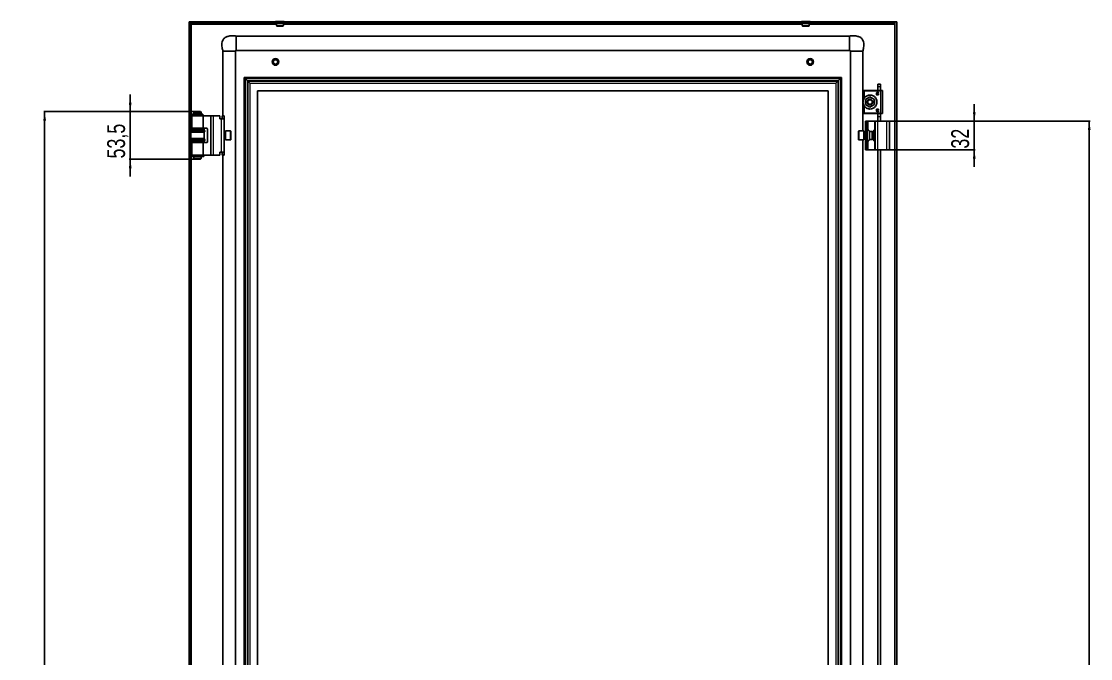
# Model space of a CAD drawing. Header units: millimetres. Extents: x -769 to 1797, y -1657 to 1017.
# Drawn here: x 598 to 1797, y 106 to 821 of the extents above; entities that cross this region are included whole.
import ezdxf

# ---------------------------------------------------------------- set-up
doc = ezdxf.new("R2010")
doc.units = ezdxf.units.MM
doc.layers.add('FORMAT', color=7, linetype='Continuous')
doc.styles.add('SLDTEXTSTYLE0', font='TXT', dxfattribs={"width": 0.75})
doc.dimstyles.new('SLDDIMSTYLE0', dxfattribs={"dimtxt": 20, "dimasz": 10, "dimexe": 0, "dimexo": 0.0625, "dimgap": 5, "dimtad": 2, "dimdec": 1, "dimrnd": 1e-09, "dimzin": 12, "dimdsep": 46, "dimtxsty": 'SLDTEXTSTYLE0', "dimsah": 1, "dimcen": 0.09, "dimadec": 0, "dimazin": 3, "dimtfac": 1, "dimtofl": 0, "dimtmove": 0, "dimatfit": 3, "dimfxl": 0, "dimfrac": 2, "dimtolj": 1, "dimtzin": 12, "dimarcsym": 0})
doc.dimstyles.new('SLDDIMSTYLE1', dxfattribs={"dimtxt": 20, "dimasz": 10, "dimexe": 0, "dimexo": 0.0625, "dimgap": 5, "dimtad": 2, "dimdec": 1, "dimrnd": 1e-09, "dimzin": 12, "dimdsep": 46, "dimtxsty": 'SLDTEXTSTYLE0', "dimsah": 1, "dimcen": 0.09, "dimadec": 0, "dimazin": 3, "dimtfac": 1, "dimtmove": 0, "dimatfit": 0, "dimfxl": 0, "dimfrac": 2, "dimtolj": 1, "dimtzin": 12, "dimarcsym": 0})

# ---------------------------------------------------------------- blocks, each defined once
blk = doc.blocks.new('_D_6')
at = {"layer": 'FORMAT'}
for p, q in [((791.9, 719.7), (622.8, 719.7)), ((623.8, -1233.8), (623.8, 719.7)), ((791.9, -1233.8), (622.8, -1233.8))]:
    blk.add_line(p, q, dxfattribs=at)
for points in [[(623.8, 719.7), (622.3, 709.7), (625.4, 709.7)], [(623.8, -1233.8), (625.4, -1223.8), (622.3, -1223.8)]]:
    blk.add_solid(points, dxfattribs=at)
at = {"layer": 'FORMAT', "insert": (598, -297.6), "char_height": 20, "attachment_point": 1, "rotation": 90, "style": 'SLDTEXTSTYLE0'}
blk.add_mtext('1953,5', dxfattribs=at)
blk = doc.blocks.new('_D_7')
at = {"layer": 'FORMAT'}
for p, q in [((719.8, 719.7), (719.8, 739)), ((791.9, 719.7), (718.8, 719.7)), ((719.8, 719.7), (719.8, 666.2)), ((791.9, 666.2), (718.8, 666.2)), ((719.8, 666.2), (719.8, 647))]:
    blk.add_line(p, q, dxfattribs=at)
for points in [[(719.8, 719.7), (721.4, 729.7), (718.3, 729.7)], [(719.8, 666.2), (718.3, 656.2), (721.4, 656.2)]]:
    blk.add_solid(points, dxfattribs=at)
at = {"layer": 'FORMAT', "insert": (694, 667.1), "char_height": 20, "attachment_point": 1, "rotation": 90, "style": 'SLDTEXTSTYLE0'}
blk.add_mtext('53,5', dxfattribs=at)
blk = doc.blocks.new('_D_8')
at = {"layer": 'FORMAT'}
for p, q in [((1571.8, 709), (1796.8, 709)), ((1795.8, 709), (1795.8, -1223)), ((1571.8, -1223), (1796.8, -1223))]:
    blk.add_line(p, q, dxfattribs=at)
for points in [[(1795.8, 709), (1794.3, 699), (1797.4, 699)], [(1795.8, -1223), (1797.4, -1213), (1794.3, -1213)]]:
    blk.add_solid(points, dxfattribs=at)
at = {"layer": 'FORMAT', "insert": (1770.1, -286.6), "char_height": 20, "attachment_point": 1, "rotation": 90, "style": 'SLDTEXTSTYLE0'}
blk.add_mtext('1932', dxfattribs=at)
blk = doc.blocks.new('_D_9')
at = {"layer": 'FORMAT'}
for p, q in [((1666.8, 709), (1666.8, 728.2)), ((1571.8, 709), (1667.8, 709)), ((1666.8, 709), (1666.8, 677)), ((1571.8, 677), (1667.8, 677)), ((1666.8, 677), (1666.8, 657.8))]:
    blk.add_line(p, q, dxfattribs=at)
for points in [[(1666.8, 709), (1668.4, 719), (1665.3, 719)], [(1666.8, 677), (1665.3, 667), (1668.4, 667)]]:
    blk.add_solid(points, dxfattribs=at)
at = {"layer": 'FORMAT', "insert": (1641, 678.2), "char_height": 20, "attachment_point": 1, "rotation": 90, "style": 'SLDTEXTSTYLE0'}
blk.add_mtext('32', dxfattribs=at)

msp = doc.modelspace()

# ---------------------------------------------------------------- linework, layer by layer
at = {"color": 7, "linetype": 'Continuous', "lineweight": 25}
for p, q in [((785.82, 820.49), (785.82, -1334.51)), ((785.82, 820.49), (787.82, 820.49)), ((787.82, 820.49), (787.82, -1334.51)), ((788.12, 818.49), (788.12, 820.49)), ((1577.52, 820.49), (788.12, 820.49)), ((1577.52, 818.49), (788.12, 818.49)), ((788.42, 817.89), (788.22, 818.49)), ((887.82, 815.88), (884.23, 815.88)), ((891.41, 815.88), (887.82, 815.88)), ((1481.41, 815.88), (1474.23, 815.88)), ((1577.43, 818.49), (1577.22, 817.89)), ((1577.52, 818.49), (1577.52, 820.49)), ((1579.82, 820.49), (1577.82, 820.49)), ((1577.82, -1334.51), (1577.82, 820.49)), ((1579.82, -1334.51), (1579.82, 820.49)), ((838.82, 804.49), (838.82, 788.66)), ((838.82, 804.49), (1526.82, 804.49)), ((884.72, 815.49), (890.92, 815.49)), ((1474.72, 815.49), (1480.92, 815.49)), ((823.82, 787.49), (824.8, 787.49)), ((823.82, 787.49), (823.82, 714.99)), ((824.8, 787.49), (827.25, 787.49)), ((827.25, 787.49), (830.82, 787.49)), ((830.82, 787.49), (834.39, 787.49)), ((837.82, 787.49), (837.82, -1301.51)), ((838.82, 788.49), (1526.82, 788.49)), ((1527.82, 787.49), (1527.82, -1301.51)), ((1541.82, 787.49), (1541.82, 743.17)), ((847.82, 757.99), (847.82, -1272.01)), ((847.82, 757.99), (848.82, 756.99)), ((847.82, 757.99), (1517.82, 757.99)), ((848.92, 756.89), (851.23, 754.59)), ((1514.41, 754.59), (1516.72, 756.89)), ((1516.82, 756.99), (1517.82, 757.99)), ((1517.82, 757.99), (1517.82, -1272.01)), ((851.23, 754.59), (851.92, 753.89)), ((851.92, 753.89), (854.23, 751.59)), ((1511.41, 751.59), (1513.72, 753.89)), ((1513.72, 753.89), (1514.41, 754.59)), ((1558.52, 750.69), (1561.52, 750.69)), ((1558.52, 747.69), (1558.52, 750.69)), ((1558.52, 747.69), (1558.52, 743.49)), ((1561.52, 750.69), (1561.52, 747.69)), ((1561.52, 747.69), (1561.52, 743.49)), ((862.82, 742.99), (1502.82, 742.99)), ((862.82, 742.99), (862.82, -1257.01)), ((1502.82, 742.99), (1502.82, -1257.01)), ((1541.82, 742.99), (1541.82, 717.99)), ((1542.65, 733.62), (1544.16, 735.88)), ((1561.82, 743.49), (1543.82, 743.49)), ((1549.82, 736.21), (1544.87, 733.35)), ((1544.87, 733.35), (1544.87, 731.49)), ((1554.77, 733.35), (1549.82, 736.21)), ((1554.77, 731.49), (1554.77, 733.35)), ((1557.26, 740.45), (1557.26, 738.59)), ((1557.72, 738.59), (1557.72, 738.87)), ((1557.79, 740.2), (1557.79, 740.42)), ((1558.17, 740.2), (1557.79, 740.2)), ((1557.79, 739.85), (1558.22, 739.85)), ((1557.79, 739.26), (1557.79, 739.85)), ((1562.42, 743.49), (1562.17, 743.49)), ((1563.82, 717.99), (1563.82, 742.99)), ((1544.16, 725.11), (1542.65, 727.37)), ((1544.87, 731.49), (1546.83, 731.49)), ((1544.87, 729.49), (1544.87, 731.49)), ((1544.87, 729.49), (1544.87, 727.64)), ((1544.87, 729.49), (1546.83, 729.49)), ((1544.87, 727.64), (1549.82, 724.78)), ((1547.53, 731.49), (1546.83, 731.49)), ((1546.83, 729.49), (1547.53, 729.49)), ((1549.82, 724.78), (1554.77, 727.64)), ((1552.81, 731.49), (1552.11, 731.49)), ((1552.11, 729.49), (1552.81, 729.49)), ((1552.81, 731.49), (1554.77, 731.49)), ((1552.81, 729.49), (1554.77, 729.49)), ((1554.77, 731.49), (1554.77, 729.49)), ((1554.77, 727.64), (1554.77, 729.49)), ((1557.26, 720.54), (1557.26, 722.4)), ((1557.72, 722.4), (1557.72, 722.12)), ((1557.79, 721.14), (1557.79, 721.73)), ((1558.22, 721.14), (1557.79, 721.14)), ((1558.17, 720.79), (1557.79, 720.79)), ((1557.79, 720.79), (1557.79, 720.57)), ((788.17, 716.69), (788.17, 715.79)), ((788.17, 716.69), (801.06, 716.69)), ((788.17, 715.79), (801.06, 715.79)), ((788.87, 714.99), (788.87, 700.99)), ((788.87, 714.99), (801.77, 714.99)), ((791.9, 719.74), (791.32, 718.74)), ((791.32, 718.74), (791.32, 716.74)), ((799.32, 718.74), (791.32, 718.74)), ((796.08, 716.74), (791.32, 716.74)), ((791.32, 715.74), (791.32, 714.99)), ((796.08, 715.74), (791.32, 715.74)), ((791.82, 716.74), (791.82, 716.69)), ((791.82, 715.79), (791.82, 715.74)), ((791.9, 719.74), (798.74, 719.74)), ((799.32, 716.74), (796.08, 716.74)), ((799.32, 715.74), (796.08, 715.74)), ((799.32, 718.74), (798.74, 719.74)), ((798.82, 716.69), (798.82, 716.74)), ((798.82, 715.74), (798.82, 715.79)), ((799.32, 716.74), (799.32, 718.74)), ((799.32, 714.99), (799.32, 715.74)), ((801.06, 716.69), (801.15, 716.69)), ((801.06, 715.79), (801.15, 715.79)), ((801.15, 715.79), (801.15, 716.69)), ((801.15, 716.69), (801.36, 716.69)), ((801.15, 715.79), (801.36, 715.79)), ((801.36, 715.79), (801.36, 716.69)), ((801.77, 700.99), (801.77, 714.99)), ((809.87, 714.99), (801.77, 714.99)), ((810.37, 714.99), (809.87, 714.99)), ((810.37, 714.99), (813.37, 714.99)), ((810.37, 670.99), (810.37, 714.99)), ((820.37, 714.99), (813.37, 714.99)), ((820.37, 714.99), (820.37, 711.69)), ((820.37, 711.69), (822.37, 711.69)), ((822.37, 711.69), (825.37, 711.69)), ((822.87, 714.99), (825.37, 714.99)), ((822.87, 714.49), (822.87, 714.99)), ((822.87, 714.49), (822.87, 712.49)), ((822.87, 711.99), (822.87, 712.49)), ((825.37, 711.99), (822.87, 711.99)), ((822.87, 711.99), (822.87, 711.69)), ((825.37, 714.99), (825.37, 714.49)), ((825.37, 714.49), (825.37, 712.49)), ((825.37, 712.49), (825.37, 711.99)), ((825.37, 711.69), (825.37, 711.99)), ((825.37, 674.29), (825.37, 711.69)), ((1541.82, 717.82), (1541.82, 697.99)), ((1543.82, 717.49), (1561.82, 717.49)), ((1544.82, 708.99), (1546.82, 708.99)), ((1544.82, 707.99), (1544.82, 708.99)), ((1544.82, 706.99), (1544.82, 707.99)), ((1546.82, 708.99), (1546.82, 707.99)), ((1547.82, 708.99), (1546.82, 708.99)), ((1546.82, 706.99), (1546.82, 707.99)), ((1547.82, 708.99), (1554.82, 708.99)), ((1555.82, 708.99), (1554.82, 708.99)), ((1555.82, 708.99), (1558.82, 708.99)), ((1555.82, 676.99), (1555.82, 708.99)), ((1558.52, 717.58), (1558.52, 714.19)), ((1558.52, 714.19), (1558.52, 708.99)), ((1568.82, 708.99), (1558.82, 708.99)), ((1561.52, 717.58), (1561.52, 714.19)), ((1561.52, 714.19), (1561.52, 708.99)), ((1562.17, 717.49), (1562.42, 717.49)), ((1568.82, 708.99), (1571.82, 708.99)), ((1571.82, 676.99), (1571.82, 708.99)), ((787.82, 699.99), (802.82, 699.99)), ((802.82, 699.39), (787.82, 699.39)), ((802.82, 696.59), (787.82, 696.59)), ((801.77, 700.99), (788.87, 700.99)), ((791.32, 700.99), (791.32, 699.99)), ((799.32, 699.99), (799.32, 700.99)), ((801.77, 700.99), (805.87, 700.99)), ((802.82, 699.39), (802.82, 699.99)), ((803.52, 698.71), (802.82, 699.39)), ((802.82, 696.59), (803.52, 697.28)), ((802.82, 689.39), (802.82, 696.59)), ((806.37, 700.49), (806.37, 685.49)), ((826.62, 695.99), (825.37, 695.99)), ((832.27, 697.99), (826.87, 697.99)), ((826.87, 697.99), (826.87, 687.99)), ((832.87, 697.39), (832.87, 688.59)), ((1536.82, 690.74), (1536.82, 697.39)), ((1542.82, 697.99), (1537.42, 697.99)), ((1542.82, 690.44), (1542.82, 697.99)), ((1544.32, 695.99), (1543.07, 695.99)), ((1544.82, 697.99), (1544.32, 697.99)), ((1544.32, 697.99), (1544.32, 696.78)), ((1544.32, 696.78), (1544.32, 687.99)), ((1544.82, 705.99), (1544.82, 706.99)), ((1546.82, 705.99), (1544.82, 705.99)), ((1544.82, 705.99), (1544.82, 705.49)), ((1546.82, 705.49), (1544.82, 705.49)), ((1544.82, 705.49), (1544.82, 680.49)), ((1546.82, 706.99), (1546.82, 705.99)), ((1546.82, 705.99), (1546.82, 705.49)), ((1546.82, 705.49), (1546.82, 680.49)), ((1546.82, 698.99), (1547.82, 698.99)), ((1548.52, 698.99), (1547.82, 698.99)), ((1548.52, 698.99), (1548.52, 698.54)), ((1552.45, 697.49), (1549.32, 697.49)), ((1549.32, 688.49), (1549.32, 697.49)), ((1553.32, 696.99), (1552.45, 697.49)), ((1552.45, 688.49), (1552.45, 697.49)), ((1553.32, 688.99), (1553.32, 696.99)), ((1554.12, 686.99), (1554.12, 698.99)), ((1554.82, 698.99), (1554.12, 698.99)), ((1554.82, 698.99), (1555.82, 698.99)), ((802.82, 689.39), (787.82, 689.39)), ((802.82, 686.59), (787.82, 686.59)), ((787.82, 685.99), (802.82, 685.99)), ((788.87, 684.99), (788.87, 670.99)), ((788.87, 684.99), (801.77, 684.99)), ((791.32, 685.99), (791.32, 684.99)), ((799.32, 684.99), (799.32, 685.99)), ((801.77, 670.99), (801.77, 684.99)), ((805.87, 684.99), (801.77, 684.99)), ((803.52, 688.71), (802.82, 689.39)), ((802.82, 686.59), (803.52, 687.28)), ((802.82, 685.99), (802.82, 686.59)), ((825.37, 689.99), (826.62, 689.99)), ((826.87, 687.99), (832.27, 687.99)), ((1536.82, 688.59), (1536.82, 690.74)), ((1537.42, 687.99), (1542.82, 687.99)), ((1541.82, 687.99), (1541.82, 68.17)), ((1542.82, 687.99), (1542.82, 690.44)), ((1543.07, 689.99), (1544.32, 689.99)), ((1544.32, 687.99), (1544.82, 687.99)), ((1547.82, 686.99), (1546.82, 686.99)), ((1547.82, 686.99), (1548.52, 686.99)), ((1548.52, 687.44), (1548.52, 686.99)), ((1549.32, 688.49), (1552.45, 688.49)), ((1552.45, 688.49), (1553.32, 688.99)), ((1554.12, 686.99), (1554.82, 686.99)), ((1555.82, 686.99), (1554.82, 686.99)), ((820.37, 674.29), (822.37, 674.29)), ((820.37, 674.29), (820.37, 670.99)), ((825.37, 674.29), (822.37, 674.29)), ((822.87, 674.29), (822.87, 673.99)), ((822.87, 673.99), (825.37, 673.99)), ((822.87, 673.49), (822.87, 673.99)), ((822.87, 673.49), (822.87, 671.49)), ((825.37, 673.99), (825.37, 674.29)), ((825.37, 673.99), (825.37, 673.49)), ((825.37, 673.49), (825.37, 671.49)), ((1546.82, 680.49), (1544.82, 680.49)), ((1544.82, 680.49), (1544.82, 679.99)), ((1544.82, 678.99), (1544.82, 679.99)), ((1544.82, 679.99), (1546.82, 679.99)), ((1544.82, 677.99), (1544.82, 678.99)), ((1544.82, 676.99), (1544.82, 677.99)), ((1546.82, 676.99), (1544.82, 676.99)), ((1546.82, 680.49), (1546.82, 679.99)), ((1546.82, 679.99), (1546.82, 678.99)), ((1546.82, 677.99), (1546.82, 678.99)), ((1546.82, 677.99), (1546.82, 676.99)), ((1546.82, 676.99), (1547.82, 676.99)), ((1554.82, 676.99), (1547.82, 676.99)), ((1554.82, 676.99), (1555.82, 676.99)), ((1558.82, 676.99), (1555.82, 676.99)), ((1558.52, 676.99), (1558.52, 68.49)), ((1558.82, 676.99), (1568.82, 676.99)), ((1561.52, 676.99), (1561.52, 68.49)), ((1571.82, 676.99), (1568.82, 676.99)), ((788.17, 670.19), (788.17, 669.29)), ((788.17, 670.19), (802.47, 670.19)), ((788.17, 669.29), (802.47, 669.29)), ((801.77, 670.99), (788.87, 670.99)), ((791.32, 670.99), (791.32, 670.24)), ((796.08, 670.24), (791.32, 670.24)), ((791.32, 669.24), (791.32, 667.24)), ((796.08, 669.24), (791.32, 669.24)), ((791.32, 667.24), (791.9, 666.24)), ((791.32, 667.24), (796.08, 667.24)), ((791.82, 670.24), (791.82, 670.19)), ((791.82, 669.29), (791.82, 669.24)), ((795.97, 666.24), (791.9, 666.24)), ((798.74, 666.24), (795.97, 666.24)), ((799.32, 670.24), (796.08, 670.24)), ((799.32, 669.24), (796.08, 669.24)), ((796.08, 667.24), (799.32, 667.24)), ((798.74, 666.24), (799.32, 667.24)), ((798.82, 670.19), (798.82, 670.24)), ((798.82, 669.24), (798.82, 669.29)), ((799.32, 670.24), (799.32, 670.99)), ((799.32, 667.24), (799.32, 669.24)), ((801.77, 670.99), (809.87, 670.99)), ((802.47, 669.29), (802.47, 670.19)), ((809.87, 670.99), (810.37, 670.99)), ((813.37, 670.99), (810.37, 670.99)), ((813.37, 670.99), (820.37, 670.99)), ((822.87, 670.99), (822.87, 671.49)), ((825.37, 670.99), (822.87, 670.99)), ((823.82, 670.99), (823.82, 39.99)), ((825.37, 671.49), (825.37, 670.99))]:
    msp.add_line(p, q, dxfattribs=at)
at = {"color": 8, "linetype": 'Continuous', "lineweight": 18}
for p, q in [((788.42, 716.69), (788.42, 817.89)), ((788.42, 817.89), (883.78, 817.89)), ((887.82, 820.62), (882.96, 820.62)), ((887.82, 820.74), (883.07, 820.74)), ((892.57, 820.74), (887.82, 820.74)), ((892.68, 820.62), (887.82, 820.62)), ((891.87, 817.89), (1473.78, 817.89)), ((1482.68, 820.62), (1472.96, 820.62)), ((1482.57, 820.74), (1473.07, 820.74)), ((1481.87, 817.89), (1577.22, 817.89)), ((1577.22, 817.89), (1577.22, -1331.91)), ((848.82, 756.99), (848.82, -1271.01)), ((848.82, 756.99), (1516.82, 756.99)), ((848.92, 756.89), (848.92, -1270.91)), ((848.92, 756.89), (1516.72, 756.89)), ((1516.72, 756.89), (1516.72, -1270.91)), ((1516.82, 756.99), (1516.82, -1271.01)), ((851.23, 754.59), (851.23, -1268.6)), ((851.23, 754.59), (1514.41, 754.59)), ((851.92, 753.89), (851.92, -1267.91)), ((851.92, 753.89), (1513.72, 753.89)), ((854.23, 751.59), (854.23, -1265.6)), ((854.23, 751.59), (1511.41, 751.59)), ((1511.41, 751.59), (1511.41, -1265.6)), ((1513.72, 753.89), (1513.72, -1267.91)), ((1514.41, 754.59), (1514.41, -1268.6)), ((1561.52, 747.69), (1558.52, 747.69)), ((1543.82, 735.56), (1543.82, 742.99)), ((1543.82, 742.99), (1561.82, 742.99)), ((1561.82, 742.99), (1561.82, 717.99)), ((1543.82, 717.99), (1543.82, 725.43)), ((1549.82, 727.99), (1549.82, 727.34)), ((788.42, 699.99), (788.42, 715.79)), ((801.06, 716.69), (801.06, 715.79)), ((809.87, 714.99), (809.87, 670.99)), ((813.37, 670.99), (813.37, 714.99)), ((822.37, 674.29), (822.37, 711.69)), ((825.37, 714.49), (822.87, 714.49)), ((822.87, 712.49), (825.37, 712.49)), ((1561.82, 717.99), (1543.82, 717.99)), ((1546.82, 707.99), (1544.82, 707.99)), ((1547.82, 698.99), (1547.82, 708.99)), ((1554.82, 708.99), (1554.82, 698.99)), ((1558.52, 714.19), (1561.52, 714.19)), ((1558.82, 676.99), (1558.82, 708.99)), ((1568.82, 676.99), (1568.82, 708.99)), ((803.52, 698.71), (787.82, 698.71)), ((803.52, 697.28), (787.82, 697.28)), ((826.62, 695.58), (826.62, 695.99)), ((832.27, 687.99), (832.27, 697.99)), ((1537.42, 697.99), (1537.42, 690.44)), ((1543.07, 695.99), (1543.07, 689.99)), ((1544.82, 706.99), (1546.82, 706.99)), ((803.52, 688.71), (787.82, 688.71)), ((803.52, 687.28), (787.82, 687.28)), ((788.42, 670.19), (788.42, 685.99)), ((826.62, 689.99), (826.62, 695.58)), ((1537.42, 690.44), (1537.42, 687.99)), ((1547.82, 676.99), (1547.82, 686.99)), ((1554.82, 686.99), (1554.82, 676.99)), ((825.37, 673.49), (822.87, 673.49)), ((1546.82, 678.99), (1544.82, 678.99)), ((1544.82, 677.99), (1546.82, 677.99)), ((788.42, 41.69), (788.42, 669.29)), ((822.87, 671.49), (825.37, 671.49))]:
    msp.add_line(p, q, dxfattribs=at)
at = {"color": 7, "linetype": 'Continuous', "lineweight": 25}
for centre, radius in [((882.82, 775.49), 3.75), ((882.82, 775.49), 3), ((882.82, 775.49), 2.5), ((1482.82, 775.49), 3.75), ((1482.82, 775.49), 3), ((1482.82, 775.49), 2.5)]:
    msp.add_circle(centre, radius, dxfattribs=at)
for centre, radius, start, end in [((883.09, 820.62), 0.126, 96.02558, 180), ((908.73, 820.56), 25.77, 179.86102, 180.13898), ((887.82, 775.74), 45.25, 90.0016, 96.02558), ((889.94, 818.23), 6.18, 177.53422, 202.36543), ((884.72, 815.99), 0.5, 193.38346, 270), ((887.82, 775.74), 45.25, 83.97442, 89.9984), ((890.92, 815.99), 0.5, 270, 346.61654), ((885.7, 818.23), 6.18, 337.63457, 2.46578), ((892.56, 820.62), 0.126, 0, 83.97442), ((866.92, 820.56), 25.77, 359.86102, 0.13898), ((1473.09, 820.62), 0.126, 96.02558, 180), ((1498.73, 820.56), 25.77, 179.86102, 180.13898), ((1477.82, 775.74), 45.25, 90.0016, 96.02558), ((1479.94, 818.23), 6.18, 177.53422, 202.36543), ((1474.72, 815.99), 0.5, 193.38346, 270), ((1477.82, 775.74), 45.25, 83.97442, 89.9984), ((1480.92, 815.99), 0.5, 270, 346.61654), ((1475.7, 818.23), 6.18, 337.63457, 2.46578), ((1482.56, 820.62), 0.126, 0, 83.97442), ((1456.92, 820.56), 25.77, 359.86102, 0.13898), ((802.82, 697.99), 1, 314.427, 45.573), ((805.87, 700.49), 0.5, 0, 90), ((826.62, 696.24), 0.25, 270, 0), ((832.27, 697.39), 0.6, 360, 90), ((1537.42, 697.39), 0.6, 90, 180), ((1543.07, 696.24), 0.25, 180, 270), ((802.82, 687.99), 1, 314.427, 45.573), ((805.87, 685.49), 0.5, 270, 0), ((826.62, 689.74), 0.25, 360, 90), ((832.27, 688.59), 0.6, 270, 0), ((1537.42, 688.59), 0.6, 180, 270), ((1543.07, 689.74), 0.25, 90, 180)]:
    msp.add_arc(centre, radius, start, end, dxfattribs=at)
for points, knots in [([(788.12, 818.79), (788.09, 818.87), (787.98, 819.19), (787.86, 819.76), (787.83, 820.25), (787.82, 820.49)], [0, 0, 0, 0, 0.14174233, 0.5662026, 1, 1, 1, 1]), ([(788.12, 818.49), (788.17, 818.49), (788.22, 818.43), (788.32, 818.21), (788.37, 818.05), (788.42, 817.89)], [0, 0, 0, 0, 0.5, 0.5, 1, 1, 1, 1]), ([(1577.22, 817.89), (1577.27, 818.05), (1577.32, 818.21), (1577.42, 818.43), (1577.47, 818.49), (1577.52, 818.49)], [0, 0, 0, 0, 0.5, 0.5, 1, 1, 1, 1]), ([(1577.82, 820.49), (1577.8, 820.11), (1577.76, 819.54), (1577.58, 818.97), (1577.52, 818.78)], [0, 0, 0, 0, 0.662931, 1, 1, 1, 1]), ([(838.82, 804.49), (837.09, 804.66), (833.95, 804.96), (829.63, 804.45), (826.19, 803.02), (823.98, 800.71), (822.9, 797.94), (822.58, 794.89), (822.87, 791.33), (823.49, 788.84), (823.82, 787.49)], [0, 0, 0, 0, 0.1767131, 0.3209108, 0.4403077, 0.5483696, 0.6373998, 0.7388783, 0.8585434, 1, 1, 1, 1]), ([(1526.82, 804.49), (1528.55, 804.66), (1531.69, 804.96), (1536.01, 804.45), (1539.45, 803.02), (1541.66, 800.71), (1542.75, 797.94), (1543.07, 794.89), (1542.77, 791.33), (1542.15, 788.84), (1541.82, 787.49)], [0, 0, 0, 0, 0.1767131, 0.3209108, 0.4403077, 0.5483696, 0.6373998, 0.7388783, 0.8585434, 1, 1, 1, 1]), ([(1526.82, 804.49), (1526.82, 804.46), (1526.82, 804.4), (1526.82, 803.76), (1526.82, 802.29), (1526.82, 800.1), (1526.82, 798.1), (1526.82, 796.49), (1526.82, 794.89), (1526.82, 792.88), (1526.82, 790.71), (1526.82, 789.19), (1526.82, 788.79), (1526.82, 788.66)], [0, 0, 0, 0, 0.0691652, 0.1363002, 0.2672913, 0.3982825, 0.4654174, 0.5345826, 0.6037478, 0.6708828, 0.8018739, 0.9328651, 1, 1, 1, 1]), ([(837.71, 787.49), (837.68, 787.49), (837.59, 787.49), (837.14, 787.49), (836.84, 787.49)], [0, 0, 0, 0, 0.3567269, 1, 1, 1, 1]), ([(837.78, 787.49), (837.8, 787.63), (837.83, 787.87), (837.96, 788.07), (838.08, 788.16), (838.13, 788.27), (838.15, 788.34), (838.17, 788.39), (838.18, 788.43), (838.2, 788.47), (838.23, 788.51), (838.29, 788.57), (838.41, 788.63), (838.6, 788.66), (838.74, 788.66), (838.82, 788.66)], [0, 0, 0, 0, 0.2334106, 0.4185463, 0.5493508, 0.5950261, 0.6313287, 0.6471113, 0.6619944, 0.6766392, 0.6917419, 0.7255626, 0.7667935, 0.8726273, 1, 1, 1, 1]), ([(837.82, 787.49), (837.97, 787.72), (838.24, 788.12), (838.64, 788.38), (838.82, 788.49)], [0, 0, 0, 0, 0.5615605, 1, 1, 1, 1]), ([(1526.82, 788.66), (1526.92, 788.64), (1527.06, 788.62), (1527.22, 788.56), (1527.3, 788.5), (1527.36, 788.43), (1527.4, 788.36), (1527.43, 788.29), (1527.49, 788.12), (1527.66, 788.03), (1527.81, 787.81), (1527.84, 787.6), (1527.86, 787.49)], [0, 0, 0, 0, 0.146823, 0.2020406, 0.2476428, 0.2869104, 0.3235688, 0.360785, 0.4008303, 0.6285129, 0.7943203, 1, 1, 1, 1]), ([(1527.82, 787.49), (1527.67, 787.72), (1527.4, 788.12), (1527, 788.38), (1526.82, 788.49)], [0, 0, 0, 0, 0.5615605, 1, 1, 1, 1]), ([(1527.94, 787.49), (1527.96, 787.49), (1528.05, 787.49), (1528.5, 787.49), (1528.8, 787.49)], [0, 0, 0, 0, 0.3508613, 1, 1, 1, 1]), ([(1543.82, 725.43), (1543.53, 725.81), (1542.96, 726.56), (1542.41, 727.81), (1542.06, 729.09), (1541.93, 730.49), (1542.06, 731.9), (1542.41, 733.18), (1542.97, 734.43), (1543.54, 735.18), (1543.82, 735.56)], [0, 0, 0, 0, 0.1257619, 0.25037, 0.3753067, 0.5001387, 0.6248103, 0.7497627, 0.8748882, 1, 1, 1, 1]), ([(1558.37, 741.49), (1558.23, 741.49), (1558, 741.48), (1557.72, 741.38), (1557.54, 741.26), (1557.39, 741.1), (1557.28, 740.82), (1557.27, 740.6), (1557.26, 740.45)], [0, 0, 0, 0, 0.2500888, 0.3824952, 0.5002586, 0.6221632, 0.7501335, 1, 1, 1, 1]), ([(1557.26, 738.59), (1557.26, 738.57), (1557.26, 738.56), (1557.28, 738.54), (1557.3, 738.52), (1557.38, 738.49), (1557.45, 738.49), (1557.49, 738.49)], [0, 0, 0, 0, 0.1248807, 0.1833764, 0.2509342, 0.5003357, 1, 1, 1, 1]), ([(1557.49, 738.49), (1557.54, 738.49), (1557.6, 738.5), (1557.68, 738.51), (1557.71, 738.54), (1557.72, 738.56), (1557.72, 738.57), (1557.72, 738.59)], [0, 0, 0, 0, 0.4997175, 0.7494373, 0.8105874, 0.8750778, 1, 1, 1, 1]), ([(1557.72, 738.87), (1557.84, 738.75), (1558.03, 738.58), (1558.31, 738.47), (1558.47, 738.44), (1558.55, 738.44), (1558.6, 738.43)], [0, 0, 0, 0, 0.4991132, 0.7493248, 0.874665, 1, 1, 1, 1]), ([(1557.79, 740.42), (1557.8, 740.51), (1557.8, 740.64), (1557.86, 740.81), (1557.93, 740.92), (1558.04, 741), (1558.16, 741.05), (1558.3, 741.08), (1558.39, 741.08), (1558.43, 741.08)], [0, 0, 0, 0, 0.2500234, 0.3825388, 0.4998022, 0.6208378, 0.7496523, 0.8747773, 1, 1, 1, 1]), ([(1558.51, 738.85), (1558.44, 738.85), (1558.3, 738.86), (1558.04, 739), (1557.89, 739.16), (1557.79, 739.26)], [0, 0, 0, 0, 0.2499389, 0.4998636, 1, 1, 1, 1]), ([(1559.56, 739.28), (1559.55, 739.36), (1559.54, 739.51), (1559.45, 739.73), (1559.29, 739.91), (1559.03, 740.08), (1558.64, 740.18), (1558.33, 740.19), (1558.17, 740.2)], [0, 0, 0, 0, 0.1250486, 0.2498861, 0.3708558, 0.4998199, 0.7496086, 1, 1, 1, 1]), ([(1558.22, 739.85), (1558.32, 739.84), (1558.5, 739.84), (1558.73, 739.77), (1558.87, 739.68), (1558.97, 739.58), (1559.02, 739.45), (1559.02, 739.36), (1559.03, 739.32)], [0, 0, 0, 0, 0.2796523, 0.5002477, 0.6294853, 0.7501859, 0.8757628, 1, 1, 1, 1]), ([(1559.44, 741), (1559.44, 741.05), (1559.44, 741.14), (1559.37, 741.22), (1559.24, 741.31), (1558.91, 741.44), (1558.59, 741.47), (1558.37, 741.49)], [0, 0, 0, 0, 0.1246927, 0.1871822, 0.2497734, 0.5000394, 1, 1, 1, 1]), ([(1558.43, 741.08), (1558.59, 741.06), (1558.83, 741.04), (1559.09, 740.91), (1559.21, 740.84), (1559.28, 740.8), (1559.32, 740.79), (1559.34, 740.79)], [0, 0, 0, 0, 0.4986996, 0.7495075, 0.8749492, 0.9467834, 1, 1, 1, 1]), ([(1559.03, 739.32), (1559.02, 739.25), (1559.01, 739.15), (1558.95, 739.04), (1558.88, 738.96), (1558.8, 738.91), (1558.71, 738.87), (1558.61, 738.85), (1558.55, 738.85), (1558.51, 738.85)], [0, 0, 0, 0, 0.2491681, 0.3736348, 0.4993903, 0.6193944, 0.7496557, 0.8747703, 1, 1, 1, 1]), ([(1558.6, 738.43), (1558.72, 738.44), (1558.9, 738.45), (1559.13, 738.54), (1559.28, 738.64), (1559.4, 738.77), (1559.53, 738.97), (1559.55, 739.16), (1559.56, 739.28)], [0, 0, 0, 0, 0.25007, 0.3791813, 0.5004993, 0.6241696, 0.7508424, 1, 1, 1, 1]), ([(1559.34, 740.79), (1559.35, 740.79), (1559.36, 740.79), (1559.38, 740.8), (1559.4, 740.82), (1559.41, 740.84), (1559.43, 740.88), (1559.44, 740.92), (1559.44, 740.96), (1559.44, 740.98), (1559.44, 741)], [0, 0, 0, 0, 0.1288253, 0.1801694, 0.2433966, 0.3698599, 0.4998642, 0.7496495, 0.8434763, 1, 1, 1, 1]), ([(1557.26, 722.4), (1557.26, 722.41), (1557.26, 722.43), (1557.28, 722.45), (1557.3, 722.47), (1557.38, 722.49), (1557.45, 722.49), (1557.49, 722.49)], [0, 0, 0, 0, 0.124884, 0.1863766, 0.2509142, 0.5003223, 1, 1, 1, 1]), ([(1558.37, 719.49), (1558.3, 719.5), (1558.15, 719.5), (1557.93, 719.54), (1557.72, 719.6), (1557.53, 719.72), (1557.39, 719.89), (1557.28, 720.17), (1557.27, 720.39), (1557.26, 720.54)], [0, 0, 0, 0, 0.1252554, 0.2504368, 0.3830659, 0.5004929, 0.622629, 0.7502495, 1, 1, 1, 1]), ([(1557.49, 722.49), (1557.54, 722.49), (1557.6, 722.49), (1557.66, 722.48), (1557.69, 722.46), (1557.71, 722.45), (1557.72, 722.43), (1557.72, 722.41), (1557.72, 722.4)], [0, 0, 0, 0, 0.4991618, 0.6442419, 0.7496985, 0.8136051, 0.8752168, 1, 1, 1, 1]), ([(1557.72, 722.12), (1557.84, 722.23), (1558.03, 722.41), (1558.35, 722.53), (1558.51, 722.55), (1558.6, 722.55)], [0, 0, 0, 0, 0.4993639, 0.7497012, 1, 1, 1, 1]), ([(1557.79, 721.73), (1557.89, 721.83), (1558.04, 721.99), (1558.27, 722.1), (1558.41, 722.14), (1558.48, 722.14), (1558.51, 722.14)], [0, 0, 0, 0, 0.4997651, 0.7495043, 0.8747708, 1, 1, 1, 1]), ([(1557.79, 720.57), (1557.79, 720.52), (1557.79, 720.44), (1557.82, 720.3), (1557.86, 720.17), (1557.93, 720.06), (1558.04, 719.98), (1558.21, 719.92), (1558.34, 719.91), (1558.43, 719.91)], [0, 0, 0, 0, 0.1252945, 0.2505139, 0.3835181, 0.5003497, 0.6219384, 0.7502425, 1, 1, 1, 1]), ([(1559.56, 721.71), (1559.56, 721.67), (1559.55, 721.59), (1559.52, 721.44), (1559.45, 721.25), (1559.29, 721.08), (1559.02, 720.91), (1558.64, 720.8), (1558.33, 720.79), (1558.17, 720.79)], [0, 0, 0, 0, 0.0626366, 0.1252782, 0.2500723, 0.3748405, 0.4999941, 0.7496958, 1, 1, 1, 1]), ([(1559.03, 721.67), (1559.02, 721.62), (1559.02, 721.53), (1558.97, 721.41), (1558.87, 721.3), (1558.73, 721.21), (1558.5, 721.15), (1558.32, 721.14), (1558.22, 721.14)], [0, 0, 0, 0, 0.1244465, 0.2497948, 0.3699999, 0.4997343, 0.7199319, 1, 1, 1, 1]), ([(1559.44, 719.99), (1559.44, 719.96), (1559.44, 719.91), (1559.42, 719.83), (1559.37, 719.76), (1559.24, 719.67), (1558.91, 719.54), (1558.59, 719.51), (1558.37, 719.49)], [0, 0, 0, 0, 0.0626863, 0.1251726, 0.1876279, 0.2501847, 0.5003136, 1, 1, 1, 1]), ([(1558.43, 719.91), (1558.59, 719.92), (1558.9, 719.95), (1559.16, 720.16), (1559.32, 720.2), (1559.34, 720.2)], [0, 0, 0, 0, 0.4988522, 0.946609, 1, 1, 1, 1]), ([(1558.51, 722.14), (1558.58, 722.14), (1558.68, 722.13), (1558.8, 722.08), (1558.88, 722.03), (1558.95, 721.95), (1559, 721.87), (1559.02, 721.77), (1559.03, 721.7), (1559.03, 721.67)], [0, 0, 0, 0, 0.2496231, 0.3771401, 0.499734, 0.6227303, 0.7498125, 0.8748762, 1, 1, 1, 1]), ([(1558.6, 722.55), (1558.72, 722.55), (1558.9, 722.53), (1559.13, 722.45), (1559.28, 722.35), (1559.4, 722.22), (1559.53, 722.01), (1559.55, 721.83), (1559.56, 721.71)], [0, 0, 0, 0, 0.2500695, 0.3795588, 0.5004992, 0.6245563, 0.7508428, 1, 1, 1, 1]), ([(1559.34, 720.2), (1559.35, 720.2), (1559.36, 720.2), (1559.38, 720.19), (1559.4, 720.17), (1559.41, 720.15), (1559.44, 720.09), (1559.44, 720.03), (1559.44, 719.99)], [0, 0, 0, 0, 0.1310705, 0.1824367, 0.2437962, 0.3713877, 0.5004416, 1, 1, 1, 1]), ([(1549.32, 697.49), (1549.15, 697.65), (1548.8, 697.95), (1548.6, 698.52), (1548.24, 698.83), (1547.9, 698.96), (1547.54, 698.92), (1547.2, 698.73), (1546.94, 698.37), (1546.86, 698.08), (1546.82, 697.93)], [0, 0, 0, 0, 0.18567561, 0.37102518, 0.46693718, 0.56217158, 0.6563466, 0.75155278, 0.87384176, 1, 1, 1, 1]), ([(1546.82, 688.06), (1546.86, 687.91), (1546.94, 687.62), (1547.2, 687.25), (1547.54, 687.07), (1547.9, 687.03), (1548.24, 687.16), (1548.6, 687.47), (1548.8, 688.03), (1549.15, 688.34), (1549.32, 688.49)], [0, 0, 0, 0, 0.12615824, 0.24844722, 0.3436534, 0.43782842, 0.53306282, 0.62897482, 0.81432439, 1, 1, 1, 1])]:
    msp.add_open_spline(points, degree=3, knots=knots, dxfattribs=at)
for points in [[(836.84, 787.49), (836.51, 787.49), (835.85, 787.49), (834.88, 787.49), (834.39, 787.49)], [(1528.8, 787.49), (1529.13, 787.49), (1529.79, 787.49), (1530.77, 787.49), (1531.25, 787.49)], [(1531.25, 787.49), (1531.81, 787.49), (1532.94, 787.49), (1534.19, 787.49), (1534.82, 787.49)], [(1534.82, 787.49), (1535.45, 787.49), (1536.7, 787.49), (1537.83, 787.49), (1538.39, 787.49)], [(1538.39, 787.49), (1538.88, 787.49), (1539.85, 787.49), (1540.51, 787.49), (1540.84, 787.49)], [(1540.84, 787.49), (1541.13, 787.49), (1541.69, 787.49), (1541.78, 787.49), (1541.82, 787.49)], [(1542.32, 743.49), (1542.26, 743.49), (1542.12, 743.47), (1541.96, 743.36), (1541.84, 743.19), (1541.83, 743.06), (1541.82, 742.99)], [(1543.82, 743.49), (1543.62, 743.49), (1543.23, 743.49), (1542.74, 743.49), (1542.39, 743.49), (1542.34, 743.49), (1542.32, 743.49)], [(1543.82, 735.56), (1544.22, 735.97), (1545, 736.79), (1546.49, 737.66), (1548.11, 738.24), (1549.25, 738.31), (1549.82, 738.34)], [(1546.83, 731.49), (1546.97, 731.79), (1547.23, 732.4), (1547.95, 733.09), (1548.84, 733.54), (1549.82, 733.69), (1550.8, 733.54), (1551.69, 733.09), (1552.41, 732.4), (1552.68, 731.79), (1552.81, 731.49)], [(1547.53, 731.49), (1547.64, 731.71), (1547.88, 732.13), (1548.43, 732.61), (1549.1, 732.93), (1549.58, 732.97), (1549.82, 732.99)], [(1549.82, 738.34), (1550.85, 738.23), (1552.9, 737.99), (1555.52, 736.17), (1557.26, 733.58), (1557.88, 730.49), (1557.26, 727.41), (1555.52, 724.81), (1552.9, 723), (1550.85, 722.76), (1549.82, 722.64)], [(1549.82, 732.99), (1550.06, 732.97), (1550.55, 732.93), (1551.21, 732.61), (1551.77, 732.13), (1552, 731.71), (1552.11, 731.49)], [(1563.32, 743.49), (1563.3, 743.49), (1563.25, 743.49), (1562.91, 743.49), (1562.41, 743.49), (1562.02, 743.49), (1561.82, 743.49)], [(1563.32, 743.49), (1563.39, 743.49), (1563.52, 743.47), (1563.68, 743.36), (1563.8, 743.19), (1563.81, 743.06), (1563.82, 742.99)], [(1549.82, 722.64), (1549.25, 722.68), (1548.11, 722.75), (1546.49, 723.33), (1545, 724.2), (1544.22, 725.02), (1543.82, 725.43)], [(1549.82, 727.34), (1549.49, 727.37), (1548.84, 727.43), (1547.95, 727.9), (1547.23, 728.59), (1546.97, 729.19), (1546.83, 729.49)], [(1547.53, 729.49), (1547.47, 729.65), (1547.35, 729.98), (1547.31, 730.49), (1547.35, 731.01), (1547.47, 731.33), (1547.53, 731.49)], [(1549.82, 727.99), (1549.58, 728.01), (1549.1, 728.05), (1548.43, 728.38), (1547.88, 728.85), (1547.64, 729.28), (1547.53, 729.49)], [(1552.81, 729.49), (1552.68, 729.19), (1552.41, 728.59), (1551.69, 727.9), (1550.8, 727.43), (1550.15, 727.37), (1549.82, 727.34)], [(1552.11, 729.49), (1552, 729.28), (1551.77, 728.85), (1551.21, 728.38), (1550.55, 728.05), (1550.06, 728.01), (1549.82, 727.99)], [(1552.11, 731.49), (1552.17, 731.33), (1552.29, 731.01), (1552.34, 730.49), (1552.29, 729.98), (1552.17, 729.65), (1552.11, 729.49)], [(1542.32, 717.49), (1542.26, 717.5), (1542.12, 717.52), (1541.96, 717.63), (1541.84, 717.8), (1541.83, 717.93), (1541.82, 717.99)], [(1542.32, 717.49), (1542.34, 717.49), (1542.39, 717.49), (1542.74, 717.49), (1543.23, 717.49), (1543.62, 717.49), (1543.82, 717.49)], [(1561.82, 717.49), (1562.02, 717.49), (1562.41, 717.49), (1562.91, 717.49), (1563.25, 717.49), (1563.3, 717.49), (1563.32, 717.49)], [(1563.82, 717.99), (1563.81, 717.93), (1563.8, 717.8), (1563.68, 717.63), (1563.52, 717.52), (1563.39, 717.5), (1563.32, 717.49)]]:
    msp.add_open_spline(points, degree=3, dxfattribs=at)
at = {"color": 8, "linetype": 'Continuous', "lineweight": 18}
for points in [[(1543.82, 742.99), (1543.56, 742.99), (1543.03, 742.99), (1542.37, 742.99), (1541.91, 742.99), (1541.85, 742.99), (1541.82, 742.99)], [(1543.82, 743.49), (1543.82, 743.49), (1543.82, 743.47), (1543.82, 743.36), (1543.82, 743.19), (1543.82, 743.06), (1543.82, 742.99)], [(1561.82, 742.99), (1561.82, 743.06), (1561.82, 743.19), (1561.82, 743.36), (1561.82, 743.47), (1561.82, 743.49), (1561.82, 743.49)], [(1563.82, 742.99), (1563.79, 742.99), (1563.73, 742.99), (1563.27, 742.99), (1562.61, 742.99), (1562.08, 742.99), (1561.82, 742.99)], [(1541.82, 717.99), (1541.85, 717.99), (1541.91, 717.99), (1542.37, 717.99), (1543.03, 717.99), (1543.56, 717.99), (1543.82, 717.99)], [(1543.82, 717.99), (1543.82, 717.93), (1543.82, 717.8), (1543.82, 717.63), (1543.82, 717.52), (1543.82, 717.5), (1543.82, 717.49)], [(1561.82, 717.49), (1561.82, 717.5), (1561.82, 717.52), (1561.82, 717.63), (1561.82, 717.8), (1561.82, 717.93), (1561.82, 717.99)], [(1561.82, 717.99), (1562.08, 717.99), (1562.61, 717.99), (1563.27, 717.99), (1563.73, 717.99), (1563.79, 717.99), (1563.82, 717.99)]]:
    msp.add_open_spline(points, degree=3, dxfattribs=at)

# ---------------------------------------------------------------- dimensions: what is measured, and where the dimension line sits
at = {"layer": 'FORMAT'}
for base, p1, p2, dimstyle, picture, middle in [((719.82, 666.24), (791.9, 719.74), (791.9, 666.24), 'SLDDIMSTYLE1', '_D_7', (719.82, 692.99)), ((1666.83, 676.99), (1571.82, 708.99), (1571.82, 676.99), 'SLDDIMSTYLE1', '_D_9', (1666.83, 692.99)), ((623.82, 719.74), (791.9, -1233.76), (791.9, 719.74), 'SLDDIMSTYLE0', '_D_6', (623.82, -257.01)), ((1795.84, -1223.01), (1571.82, 708.99), (1571.82, -1223.01), 'SLDDIMSTYLE0', '_D_8', (1795.84, -257.01))]:
    dim = msp.add_linear_dim(base=base, p1=p1, p2=p2, angle=90, dimstyle=dimstyle, dxfattribs=at)
    dim.commit()
    dim.dimension.update_dxf_attribs({"geometry": picture, "text_midpoint": middle, "dimtype": 160})

doc.saveas('drawing.dxf')
